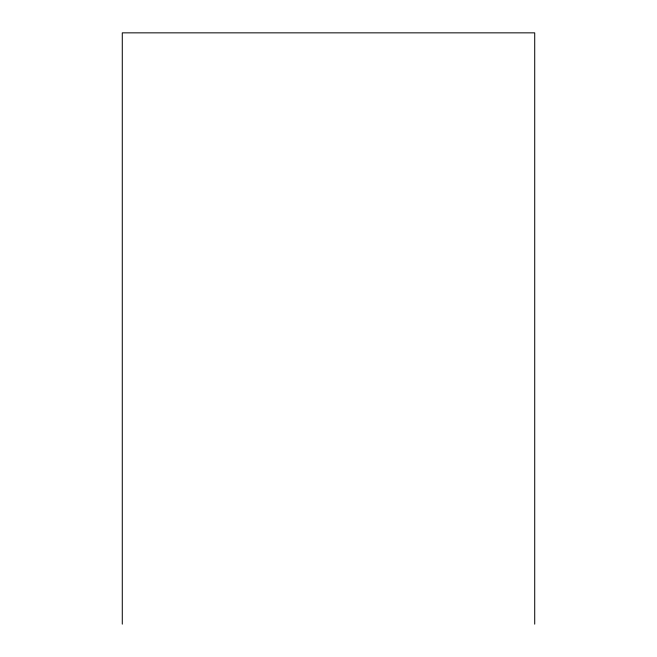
<?xml version="1.0" encoding="UTF-8"?>
<svg xmlns="http://www.w3.org/2000/svg" width="657" height="657" viewBox="0 0 657 657"><rect width="100%" height="100%" fill="white"/><g stroke="black" fill="none" stroke-linecap="round" stroke-linejoin="round"><path stroke-width="0.99" d="M534.716 624.15L534.716 32.85L122.284 32.85L122.284 624.15"/></g></svg>
